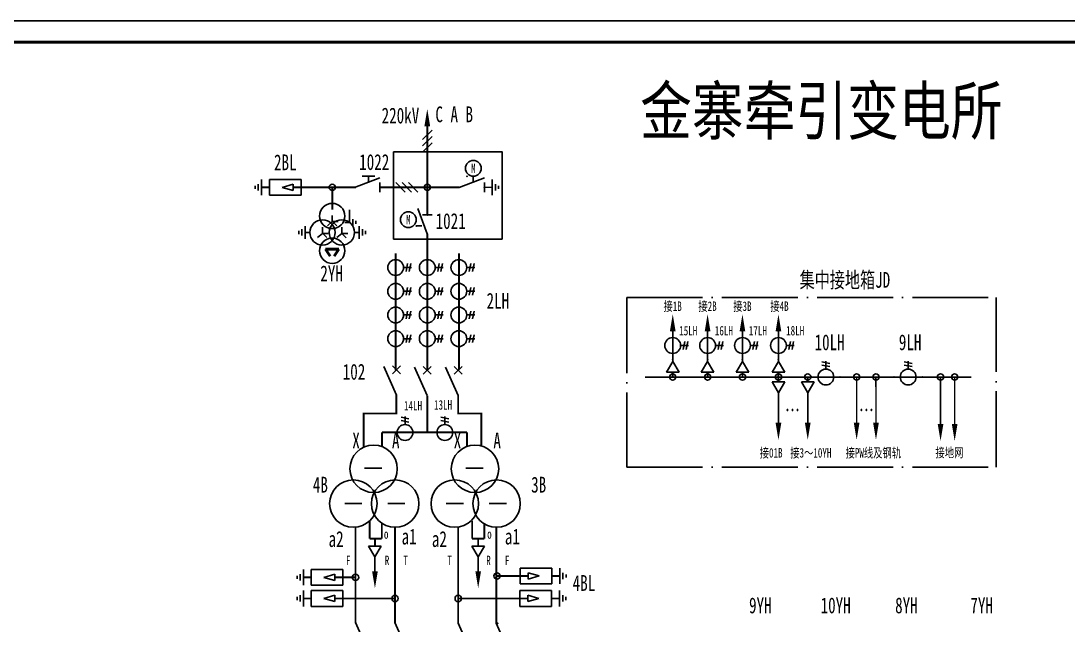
# Model space of a CAD drawing. Header units: millimetres. Extents: x 10667 to 23854, y -3427 to -2899.
# Drawn here: x 17175.8 to 17506.8, y -3089.9 to -2898.8 of the extents above; entities that cross this region are included whole.
import ezdxf
from ezdxf.enums import TextEntityAlignment as Align

# ---------------------------------------------------------------- set-up
doc = ezdxf.new("R2010")
doc.units = ezdxf.units.MM
doc.header["$LTSCALE"] = 10
doc.linetypes.add('ACAD_ISO04W100', pattern=[30, 24, -3, 0, -3])
doc.linetypes.add('DASHED', pattern=[11, 5, 0.5, 5, 0.5])
for name, color, linetype in [('3', 3, 'Continuous'), ('4', 1, 'Continuous'), ('BLOCK', 3, 'Continuous'), ('BOX', 7, 'Continuous'), ('LINE', 7, 'Continuous'), ('TEXT', 2, 'Continuous'), ('设    备', 3, 'Continuous'), ('设备编号', 2, 'Continuous'), ('连 接 线', 1, 'Continuous')]:
    doc.layers.add(name, color=color, linetype=linetype)
doc.layers.add('5', color=5, linetype='Continuous', lineweight=50)
doc.styles.add('HZ', font='SimSun.ttf', dxfattribs={"width": 0.7})
doc.styles.add('JH1', font='NSimSun.ttf', dxfattribs={"width": 0.8})

# ---------------------------------------------------------------- blocks, each defined once
blk = doc.blocks.new('$110DLQ')
at = {"layer": 'BLOCK', "color": 3}
for p, q in [((-4, 1), (0, -8)), ((1.25, 1.25), (-1.25, -1.25)), ((-1.25, 1.25), (1.25, -1.25))]:
    blk.add_line(p, q, dxfattribs=at)
blk = doc.blocks.new('$LH')
at = {"color": 3}
for p, q in [((3.79, 1.25), (3.29, -1.25)), ((4.79, 1.25), (4.29, -1.25)), ((2.5, 0), (5, 0))]:
    blk.add_line(p, q, dxfattribs=at)
blk.add_circle((0, 0), 2.5, dxfattribs=at)
blk = doc.blocks.new('$JT')
at = {"color": 3}
blk.add_lwpolyline([(0, 0, 1.8, 0, 0), (0, 5.41, 0, 0, 0)], format="xyseb", dxfattribs=at)
blk = doc.blocks.new('$3XB')
at = {"layer": 'BLOCK'}
for p, q in [((1.5, 3.5), (-1.5, 0.5)), ((1.5, 1.5), (-1.5, -1.5)), ((1.5, -0.5), (-1.5, -3.5))]:
    blk.add_line(p, q, dxfattribs=at)
blk = doc.blocks.new('$SGK1')
at = {"layer": 'BLOCK'}
for p, q in [((-3, 0), (0, -8)), ((-1.5, 0), (1.5, 0))]:
    blk.add_line(p, q, dxfattribs=at)
at = {"layer": 'TEXT', "color": 3}
for p, q in [((-3.5, -1.5), (-3.5, -5.5)), ((-1.6875, -3.5), (-3.5, -3.5))]:
    blk.add_line(p, q, dxfattribs=at)
blk = doc.blocks.new('$LH_11')
at = {"color": 3}
for p, q in [((3.79, -3.25), (3.29, -5.75)), ((4.79, -3.25), (4.29, -5.75)), ((2.5, -4.5), (5, -4.5))]:
    blk.add_line(p, q, dxfattribs=at)
at = {"color": 3, "const_width": 0.5}
blk.add_lwpolyline([(0, 0), (0, -9)], dxfattribs=at)
at = {"color": 3}
blk.add_circle((0, -4.5), 2.5, dxfattribs=at)
at = {"color": 4}
for p in [(0, 0), (0, -9)]:
    blk.add_point(p, dxfattribs=at)
blk = doc.blocks.new('LH_11')
blk.add_blockref('$LH_11', (0, 0))

msp = doc.modelspace()

# ---------------------------------------------------------------- linework, layer by layer
at = {"color": 3}
for centre in [(17287.26, -3040.43), (17319.32, -3040.43), (17280.87, -3051.43), (17294.09, -3051.43), (17312.93, -3051.43), (17326.15, -3051.43)]:
    msp.add_circle(centre, 7.5, dxfattribs=at)
at = {"layer": '4', "color": 2}
msp.add_lwpolyline([(10666.54, -2898.77), (23853.86, -2898.77), (23853.86, -3426.84), (10666.54, -3426.84)], close=True, dxfattribs=at)
at = {"layer": '5', "color": 2}
for p, q in [((17272.04, -2970.91), (17273.52, -2973.16)), ((17272.04, -2970.91), (17276.31, -2970.91)), ((17276.31, -2970.91), (17274.84, -2973.16))]:
    msp.add_line(p, q, dxfattribs=at)
at = {"layer": 'BLOCK'}
for p, q in [((17285.56, -3098.09), (17281.56, -3089.09)), ((17298.01, -3098.09), (17294.01, -3089.09)), ((17318.01, -3098.28), (17314.01, -3089.28)), ((17330.06, -3098.28), (17326.06, -3089.28))]:
    msp.add_line(p, q, dxfattribs=at)
for p in [(17281.56, -3089.09), (17294.01, -3089.09), (17314.01, -3089.28), (17326.45, -3089.28)]:
    msp.add_point(p, dxfattribs=at)
at = {"layer": 'BOX', "const_width": 1.05}
msp.add_lwpolyline([(10677.66, -2905.48), (23845.41, -2905.48), (23845.41, -3422.56), (10677.66, -3422.56)], close=True, dxfattribs=at)
at = {"layer": '设    备', "color": 3}
for p, q in [((17251.82, -2953.9), (17251.82, -2948.9)), ((17264.32, -2948.9), (17254.32, -2948.9)), ((17254.32, -2948.9), (17254.32, -2953.9)), ((17264.32, -2953.9), (17264.32, -2948.9)), ((17318.8, -2949.71), (17318.8, -2947.9)), ((17324.8, -2953.9), (17324.8, -2948.9)), ((17249.82, -2950.9), (17249.82, -2951.9)), ((17250.82, -2950.4), (17250.82, -2952.4)), ((17258.32, -2951.4), (17261.82, -2950.4)), ((17261.82, -2952.4), (17258.32, -2951.4)), ((17261.82, -2950.4), (17261.82, -2952.4)), ((17325.8, -2952.4), (17325.8, -2950.4)), ((17326.8, -2951.9), (17326.8, -2950.9)), ((17254.32, -2953.9), (17264.32, -2953.9)), ((17279.69, -2958.47), (17279.69, -2962.47)), ((17280.69, -2963.47), (17280.69, -2961.47)), ((17264.61, -2966.67), (17264.61, -2964.67)), ((17265.61, -2963.67), (17265.61, -2967.67)), ((17282.73, -2963.67), (17282.73, -2967.67)), ((17283.73, -2966.67), (17283.73, -2964.67)), ((17302.55, -2963.62), (17300.74, -2963.62)), ((17265.06, -3072.26), (17265.06, -3077.26)), ((17267.56, -3072.26), (17277.56, -3072.26)), ((17267.56, -3077.26), (17267.56, -3072.26)), ((17277.5, -3072.26), (17277.5, -3077.26)), ((17277.56, -3072.26), (17277.56, -3077.26)), ((17333.63, -3071.83), (17343.63, -3071.83)), ((17333.63, -3076.83), (17333.63, -3071.83)), ((17343.63, -3071.83), (17343.63, -3076.83)), ((17346.13, -3076.83), (17346.13, -3071.83)), ((17263.06, -3074.26), (17263.06, -3075.26)), ((17264.06, -3073.76), (17264.06, -3075.76)), ((17275.06, -3073.76), (17271.56, -3074.76)), ((17271.56, -3074.76), (17275.06, -3075.76)), ((17275.06, -3075.76), (17275.06, -3073.76)), ((17339.63, -3074.33), (17336.13, -3073.33)), ((17336.13, -3073.33), (17336.13, -3075.33)), ((17336.13, -3075.33), (17339.63, -3074.33)), ((17347.13, -3075.33), (17347.13, -3073.33)), ((17348.13, -3074.83), (17348.13, -3073.83)), ((17265.06, -3078.94), (17265.06, -3083.94)), ((17277.56, -3077.26), (17267.56, -3077.26)), ((17267.56, -3078.94), (17277.56, -3078.94)), ((17267.56, -3083.94), (17267.56, -3078.94)), ((17277.5, -3078.94), (17277.5, -3083.94)), ((17277.56, -3078.94), (17277.56, -3083.94)), ((17333.55, -3078.95), (17343.55, -3078.95)), ((17333.55, -3083.95), (17333.55, -3078.95)), ((17343.63, -3076.83), (17333.63, -3076.83)), ((17343.55, -3078.95), (17343.55, -3083.95)), ((17346.05, -3083.95), (17346.05, -3078.95)), ((17263.06, -3080.94), (17263.06, -3081.94)), ((17264.06, -3080.44), (17264.06, -3082.44)), ((17275.06, -3080.44), (17271.56, -3081.44)), ((17271.56, -3081.44), (17275.06, -3082.44)), ((17275.06, -3082.44), (17275.06, -3080.44)), ((17339.55, -3081.45), (17336.05, -3080.45)), ((17336.05, -3080.45), (17336.05, -3082.45)), ((17336.05, -3082.45), (17339.55, -3081.45)), ((17347.05, -3082.45), (17347.05, -3080.45)), ((17348.05, -3081.95), (17348.05, -3080.95)), ((17277.56, -3083.94), (17267.56, -3083.94)), ((17343.55, -3083.95), (17333.55, -3083.95))]:
    msp.add_line(p, q, dxfattribs=at)
at = {"layer": '设    备'}
for p, q in [((17322.3, -2948.4), (17314.3, -2951.4)), ((17322.3, -2949.9), (17322.3, -2952.9)), ((17301.24, -2958.12), (17304.24, -2966.12)), ((17274.22, -2962.25), (17272.64, -2963.55)), ((17274.22, -2960.27), (17274.22, -2962.23)), ((17274.22, -2962.23), (17276.04, -2962.23)), ((17274.22, -2962.23), (17275.6, -2963.59)), ((17278.19, -2962.47), (17279.69, -2962.47)), ((17281.69, -2962.97), (17281.69, -2961.97)), ((17302.74, -2960.12), (17305.74, -2960.12)), ((17263.61, -2966.17), (17263.61, -2965.17)), ((17267.11, -2965.67), (17265.61, -2965.67)), ((17271.09, -2965.96), (17269.52, -2967.26)), ((17271.09, -2963.98), (17271.09, -2965.93)), ((17271.09, -2965.93), (17272.48, -2967.3)), ((17271.09, -2965.96), (17272.91, -2965.96)), ((17277.25, -2965.98), (17275.67, -2967.28)), ((17277.25, -2964), (17277.25, -2965.96)), ((17277.25, -2965.96), (17278.63, -2967.32)), ((17277.25, -2965.96), (17279.07, -2965.96)), ((17281.23, -2965.67), (17282.73, -2965.67)), ((17284.73, -2966.17), (17284.73, -2965.17))]:
    msp.add_line(p, q, dxfattribs=at)
at = {"layer": '设    备', "color": 3}
for points, const_width in [([(17254.32, -2951.4), (17251.82, -2951.4)], 0.6), ([(17261.82, -2951.4), (17264.32, -2951.4)], 0.6), ([(17322.3, -2951.4), (17324.8, -2951.4)], 0.5), ([(17267.56, -3074.76), (17265.06, -3074.76)], 0.6), ([(17275.06, -3074.76), (17277.56, -3074.76)], 0.6), ([(17336.13, -3074.33), (17333.63, -3074.33)], 0.6), ([(17343.63, -3074.33), (17346.13, -3074.33)], 0.6), ([(17267.56, -3081.44), (17265.06, -3081.44)], 0.6), ([(17275.06, -3081.44), (17277.56, -3081.44)], 0.6), ([(17336.05, -3081.45), (17333.55, -3081.45)], 0.6), ([(17343.55, -3081.45), (17346.05, -3081.45)], 0.6)]:
    msp.add_lwpolyline(points, dxfattribs=dict(at, const_width=const_width))
at = {"layer": '设    备'}
for centre, radius in [((17318.8, -2945.4), 2.5), ((17304.24, -2951.4), 1), ((17274.19, -2960.47), 4), ((17298.24, -2961.62), 2.5), ((17271.11, -2965.67), 4), ((17277.23, -2965.67), 4), ((17274.19, -2971.44), 4)]:
    msp.add_circle(centre, radius, dxfattribs=at)
at = {"layer": '设    备', "color": 4}
for p in [(17316.81, -2947.9), (17300.75, -2963.61)]:
    msp.add_point(p, dxfattribs=at)
at = {"layer": '设    备'}
for p in [(17314.3, -2951.4), (17322.3, -2951.4), (17304.24, -2960.12), (17304.24, -2966.12)]:
    msp.add_point(p, dxfattribs=at)
at = {"layer": '连 接 线', "color": 0, "linetype": 'ACAD_ISO04W100', "ltscale": 0.1}
for p, q in [((17367.31, -2986.23), (17484.13, -2986.23)), ((17367.31, -2986.23), (17367.31, -3039.91)), ((17484.13, -3039.91), (17484.13, -2986.23)), ((17367.31, -3039.91), (17484.13, -3039.91))]:
    msp.add_line(p, q, dxfattribs=at)
at = {"layer": '连 接 线', "color": 3}
for p, q in [((17381.85, -3006.44), (17379.85, -3009.91)), ((17383.85, -3009.91), (17381.85, -3006.44)), ((17392.87, -3006.44), (17390.87, -3009.91)), ((17394.87, -3009.91), (17392.87, -3006.44)), ((17403.89, -3006.44), (17401.89, -3009.91)), ((17405.89, -3009.91), (17403.89, -3006.44)), ((17415.27, -3006.44), (17413.27, -3009.91)), ((17417.27, -3009.91), (17415.27, -3006.44)), ((17379.85, -3009.91), (17383.85, -3009.91)), ((17390.87, -3009.91), (17394.87, -3009.91)), ((17401.89, -3009.91), (17405.89, -3009.91)), ((17413.27, -3009.91), (17417.27, -3009.91)), ((17413.27, -3012.91), (17415.27, -3016.37)), ((17417.27, -3012.91), (17413.27, -3012.91)), ((17415.27, -3016.37), (17417.27, -3012.91)), ((17422.54, -3012.91), (17424.54, -3016.37)), ((17426.54, -3012.91), (17422.54, -3012.91)), ((17424.54, -3016.37), (17426.54, -3012.91)), ((17284.39, -3040.23), (17289.82, -3040.23)), ((17316.44, -3040.23), (17321.88, -3040.23)), ((17278.15, -3051.43), (17283.59, -3051.43)), ((17291.75, -3051.43), (17297.18, -3051.43)), ((17310.21, -3051.43), (17315.65, -3051.43)), ((17323.8, -3051.43), (17329.24, -3051.43)), ((17285.69, -3064.85), (17287.69, -3068.31)), ((17289.69, -3064.85), (17285.69, -3064.85)), ((17287.69, -3068.31), (17289.69, -3064.85)), ((17318.34, -3064.85), (17320.34, -3068.31)), ((17322.34, -3064.85), (17318.34, -3064.85)), ((17320.34, -3068.31), (17322.34, -3064.85))]:
    msp.add_line(p, q, dxfattribs=at)
at = {"layer": '连 接 线'}
for points, const_width in [([(17304.24, -2960.12), (17304.24, -2932.07)], 0.6), ([(17275.84, -2951.4), (17264.33, -2951.4), (17264.33, -2951.4)], 0.6), ([(17274.19, -2958.47), (17274.19, -2951.4)], 0.6), ([(17281.7, -2951.4), (17275.84, -2951.4)], 0.6), ([(17304.24, -2951.4), (17289.2, -2951.4)], 0.6), ([(17314.3, -2951.4), (17304.24, -2951.4)], 0.6), ([(17304.24, -3009.28), (17304.24, -2966.12)], 0.6), ([(17373.07, -3011.41), (17476.22, -3011.41)], 0.5), ([(17381.85, -3011.41), (17381.85, -3009.91)], 0.6), ([(17392.87, -3011.41), (17392.87, -3009.91)], 0.6), ([(17403.89, -3011.41), (17403.89, -3009.91)], 0.6), ([(17415.27, -3011.41), (17415.27, -3009.91)], 0.6), ([(17415.27, -3011.41), (17415.27, -3012.91)], 0.6), ([(17424.54, -3011.41), (17424.54, -3012.91)], 0.6), ([(17439.99, -3011.41), (17439.99, -3026.37)], 0.5), ([(17446.1, -3011.41), (17446.11, -3026.37)], 0.5), ([(17466.53, -3011.27), (17466.53, -3026.23)], 0.5), ([(17470.98, -3011.27), (17470.98, -3026.23)], 0.5), ([(17284.15, -3033.61), (17284.15, -3022.94), (17294.49, -3022.93), (17294.49, -3017.09)], 0.6), ([(17304.24, -3028.93), (17304.24, -3017.28)], 0.6), ([(17321.31, -3033.2), (17321.31, -3022.93), (17314, -3022.93), (17314, -3017.09)], 0.6), ([(17289.93, -3028.93), (17289.93, -3033.42)], 0.6), ([(17304.24, -3028.93), (17289.93, -3028.93)], 0.6), ([(17304.24, -3028.93), (17316.77, -3028.93)], 0.6), ([(17316.77, -3028.93), (17316.77, -3033.38)], 0.6), ([(17281.56, -3058.9), (17281.56, -3070.03)], 0.6), ([(17286, -3056.91), (17286, -3062.53)], 0.6), ([(17289.87, -3057.64), (17289.87, -3062.53)], 0.6), ([(17294.01, -3058.93), (17294.01, -3070.03)], 0.6), ([(17314.01, -3058.86), (17314.01, -3070.03)], 0.6), ([(17318.43, -3056.91), (17318.43, -3062.53)], 0.6), ([(17322.31, -3057.64), (17322.31, -3062.53)], 0.6), ([(17326.06, -3058.93), (17326.06, -3069.99)], 0.6), ([(17286, -3062.53), (17289.87, -3062.53)], 0.6), ([(17287.69, -3062.53), (17287.69, -3064.85)], 0.6), ([(17318.43, -3062.53), (17322.31, -3062.53)], 0.6), ([(17320.34, -3062.53), (17320.34, -3064.85)], 0.6), ([(17281.56, -3070.03), (17281.56, -3089.09)], 0.6), ([(17294.01, -3070.03), (17294.01, -3089.09)], 0.6), ([(17314.01, -3070.03), (17314.01, -3089.28)], 0.6), ([(17326.06, -3069.99), (17326.06, -3089.28)], 0.6), ([(17277.56, -3074.77), (17281.56, -3074.77)], 0.6), ([(17326.06, -3074.32), (17333.63, -3074.32)], 0.6), ([(17277.56, -3081.44), (17294.01, -3081.44)], 0.6), ([(17314.01, -3081.44), (17333.54, -3081.44)], 0.6)]:
    msp.add_lwpolyline(points, dxfattribs=dict(at, const_width=const_width))
at = {"layer": '连 接 线', "color": 3, "linetype": 'DASHED'}
msp.add_lwpolyline([(17293.6, -2940.12), (17327.87, -2940.12), (17327.87, -2967.75), (17293.6, -2967.75)], close=True, dxfattribs=at)
at = {"layer": '连 接 线', "color": 3, "const_width": 0.6}
for points in [[(17294.24, -2972.28), (17294.24, -3009.33)], [(17304.24, -2972.28), (17304.24, -3003.78)], [(17314.24, -2972.28), (17314.24, -3009.03)]]:
    msp.add_lwpolyline(points, dxfattribs=at)
at = {"layer": '连 接 线', "color": 6, "linetype": 'DASHED', "ltscale": 0.5, "const_width": 0.5}
for points in [[(17381.85, -3006.44), (17381.85, -2996.44)], [(17392.87, -3006.44), (17392.87, -2996.44)], [(17403.89, -3006.44), (17403.89, -2996.44)], [(17415.27, -3006.44), (17415.27, -2996.44)], [(17415.27, -3016.37), (17415.27, -3026.37)], [(17424.54, -3016.37), (17424.54, -3026.37)], [(17287.69, -3068.31), (17287.69, -3073.31)], [(17320.34, -3068.31), (17320.34, -3073.31)]]:
    msp.add_lwpolyline(points, dxfattribs=at)
at = {"layer": '连 接 线', "color": 3}
for centre in [(17274.19, -2951.4), (17381.85, -3011.41), (17392.87, -3011.41), (17403.89, -3011.41), (17415.27, -3011.41), (17424.54, -3011.41), (17439.99, -3011.41), (17446.1, -3011.41), (17466.53, -3011.41), (17470.98, -3011.41), (17281.56, -3074.77), (17326.3, -3074.32), (17294.01, -3081.44), (17314.01, -3081.44)]:
    msp.add_circle(centre, 1, dxfattribs=at)

# ---------------------------------------------------------------- block references
at = {"layer": 'LINE'}
for name, p in [('$3XB', (17304.24, -2936.78)), ('$110DLQ', (17294.49, -3009.09)), ('$110DLQ', (17304.24, -3009.28)), ('$110DLQ', (17314, -3009.28))]:
    msp.add_blockref(name, p, dxfattribs=at)
for name, p, rotation in [('$SGK1', (17289.2, -2951.4), 270), ('$3XB', (17297.79, -2951.4), 90)]:
    msp.add_blockref(name, p, dxfattribs=dict(at, rotation=rotation))
at = {"layer": '设    备'}
for name, p in [('$LH', (17294.24, -2976.78)), ('$LH', (17304.24, -2976.78)), ('$LH', (17314.24, -2976.78)), ('$LH', (17294.24, -2984.28)), ('$LH', (17304.24, -2984.28)), ('$LH', (17314.24, -2984.28)), ('$LH', (17294.24, -2991.78)), ('$LH', (17304.24, -2991.78)), ('$LH', (17314.24, -2991.78)), ('$LH', (17294.24, -2999.28)), ('$LH', (17304.24, -2999.28)), ('$LH', (17314.24, -2999.28)), ('LH_11', (17381.85, -2996.94)), ('LH_11', (17392.87, -2996.94)), ('LH_11', (17403.89, -2996.94)), ('LH_11', (17415.27, -2996.94))]:
    msp.add_blockref(name, p, dxfattribs=at)
at = {"layer": '设    备', "rotation": 90}
for name, p in [('LH_11', (17425.78, -3011.41)), ('LH_11', (17451.78, -3011.41)), ('$LH', (17297.21, -3028.93)), ('$LH', (17309.8, -3028.93))]:
    msp.add_blockref(name, p, dxfattribs=at)
at = {"layer": '连 接 线', "color": 3}
for p in [(17304.24, -2932.07), (17381.85, -2996.94), (17392.87, -2996.94), (17403.89, -2996.94), (17415.27, -2996.94)]:
    msp.add_blockref('$JT', p, dxfattribs=at)
at = {"layer": '连 接 线', "color": 3, "rotation": 180}
for p in [(17415.27, -3025.87), (17424.54, -3025.87), (17439.99, -3025.87), (17446.11, -3025.87), (17466.53, -3026.23), (17470.98, -3026.23), (17287.69, -3072.81), (17320.34, -3072.81)]:
    msp.add_blockref('$JT', p, dxfattribs=at)

# ---------------------------------------------------------------- texts
at = {"layer": '3', "linetype": 'DASHED', "style": 'JH1', "width": 0.8}
msp.add_text('金寨牵引变电所', height=15, dxfattribs=at).set_placement((17371.54, -2934.69))
at = {"layer": 'TEXT', "color": 7, "style": 'HZ', "width": 0.7}
for p in [(17419.7, -3024.41), (17443.08, -3024.41)]:
    msp.add_text('…', height=5, dxfattribs=at).set_placement(p, align=Align.CENTER)
at = {"layer": '设    备', "style": 'HZ', "width": 0.62}
for p in [(17318.8, -2945.4), (17298.24, -2961.62)]:
    msp.add_text('M', height=3, dxfattribs=at).set_placement(p, align=Align.MIDDLE)
at = {"layer": '设备编号', "color": 6, "style": 'HZ', "width": 0.7}
for s, height, p in [('220kV', 5, (17295.75, -2931.19)), ('C A B', 5, (17312.76, -2930.8)), ('集中接地箱JD', 5, (17436.28, -2983.17)), ('接1B', 3, (17381.82, -2990.5)), ('接2B', 3, (17392.84, -2990.5)), ('接3B', 3, (17403.87, -2990.5)), ('接4B', 3, (17415.6, -2990.5)), ('接01B', 3, (17412.96, -3036.87)), ('接3～10YH', 3, (17425.51, -3036.87)), ('接PW线及钢轨', 3, (17445.27, -3036.87)), ('接地网', 3, (17469.32, -3036.8))]:
    msp.add_text(s, height=height, dxfattribs=at).set_placement(p, align=Align.CENTER)
for s, height, p in [('2BL', 5, (17255.77, -2946)), ('1022', 5, (17282.7, -2945.9)), ('1021', 5, (17306.87, -2964.57)), ('2YH', 5, (17270.42, -2981.12)), ('2LH', 5, (17322.98, -2989.78)), ('15LH', 3, (17383.89, -2998.23)), ('16LH', 3, (17395.16, -2998.23)), ('17LH', 3, (17405.9, -2998.23)), ('18LH', 3, (17417.7, -2998.23)), ('10LH', 5, (17426.69, -3002.91)), ('9LH', 5, (17453.34, -3002.91)), ('102', 5, (17277.5, -3012.23)), ('14LH', 3, (17296.87, -3021.96)), ('13LH', 3, (17306.37, -3021.7)), ('X', 5, (17280.53, -3033.97)), ('A', 5, (17293.08, -3033.97)), ('X', 5, (17312.59, -3033.97)), ('A', 5, (17325.14, -3033.97)), ('4B', 5, (17268.06, -3047.95)), ('3B', 5, (17337.08, -3047.95)), ('a2', 5, (17273.03, -3065.14)), ('o', 3, (17290.53, -3062.55)), ('a1', 5, (17296.12, -3064.36)), ('a2', 5, (17305.69, -3065.14)), ('o', 3, (17323.18, -3062.55)), ('a1', 5, (17328.77, -3064.36)), ('F', 3, (17278.56, -3070.9)), ('R', 3, (17290.81, -3070.9)), ('T', 3, (17296.71, -3070.9)), ('T', 3, (17310.61, -3070.9)), ('R', 3, (17322.87, -3070.9)), ('F', 3, (17328.77, -3070.9)), ('4BL', 5, (17350.21, -3079.04)), ('9YH', 5, (17405.97, -3086.13)), ('10YH', 5, (17428.6, -3086.13)), ('8YH', 5, (17452.16, -3086.13)), ('7YH', 5, (17475.96, -3086.13))]:
    msp.add_text(s, height=height, dxfattribs=at).set_placement(p)

doc.saveas('drawing.dxf')
